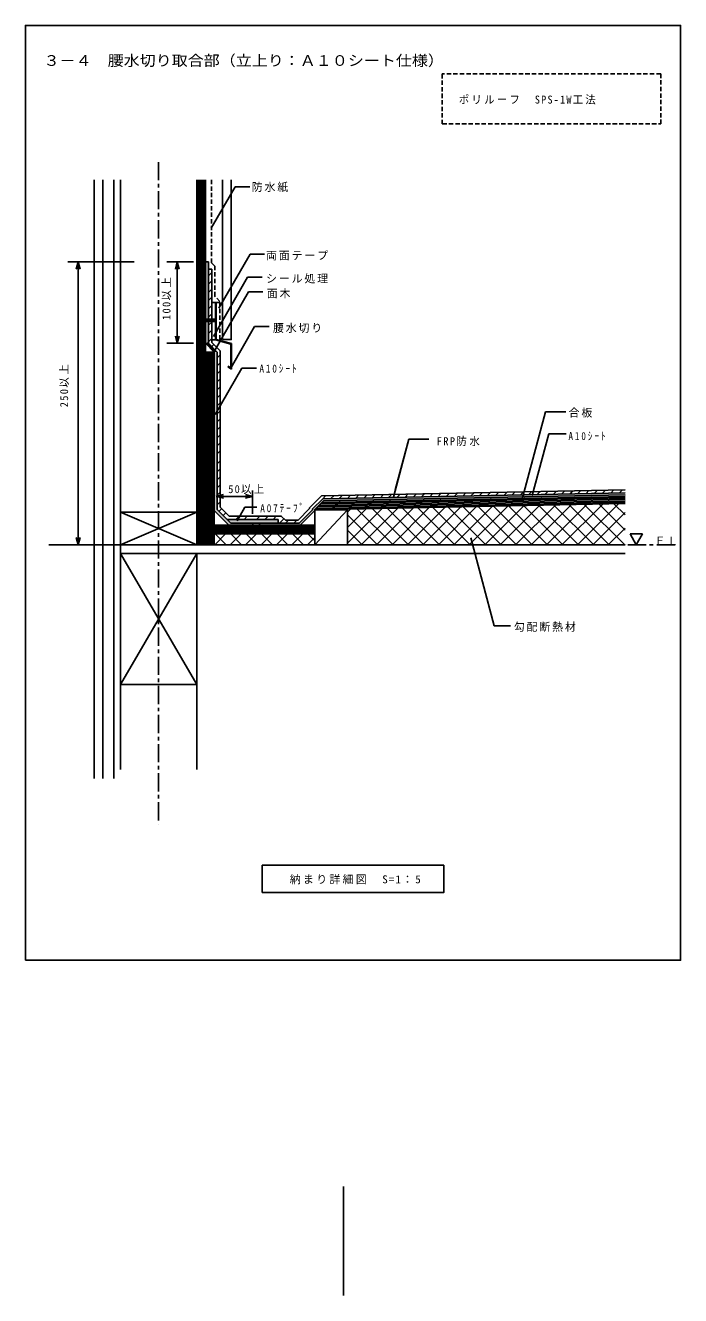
# Model space of a CAD drawing. Units: millimetres, scale not verified. Extents: x -444 to 456, y -1118 to 627.
import ezdxf
from ezdxf.enums import TextEntityAlignment as Align

# ---------------------------------------------------------------- set-up
doc = ezdxf.new("R2010")
doc.units = ezdxf.units.MM
doc.header["$LTSCALE"] = 5
doc.linetypes.add('CHAIN1', pattern=[8, 5, -1, 1, -1])
doc.linetypes.add('DASHED1', pattern=[1.8, 1.2, -0.6])
for name, color, linetype in [('0-0_境界寸法', 7, 'Continuous'), ('0-6', 7, 'CHAIN1'), ('A-0', 4, 'Continuous'), ('A-9', 7, 'DASHED1'), ('F-0', 2, 'Continuous')]:
    doc.layers.add(name, color=color, linetype=linetype)
doc.styles.add('ＭＳ ゴシック', font='')
doc.styles.get('ＭＳ ゴシック').set_extended_font_data('MS Gothic')

msp = doc.modelspace()

# ---------------------------------------------------------------- linework, layer by layer
at = {"layer": '0-0_境界寸法'}
for p, q in [((395.546, -86.505), (386.886, -71.505)), ((386.886, -71.505), (404.206, -71.505)), ((395.546, -86.505), (404.206, -71.505))]:
    msp.add_line(p, q, dxfattribs=at)
at = {"layer": '0-0_境界寸法', "color": 2}
for q in [(-118.67, -564.28), (131.331, -526.78)]:
    msp.add_line((-118.67, -526.78), q, dxfattribs=at)
msp.add_lwpolyline([(-118.67, -564.28), (131.331, -564.28), (131.331, -526.78)], dxfattribs=at)
at = {"layer": '0-6'}
msp.add_line((448.856, -86.505), (383.856, -86.505), dxfattribs=at)
at = {"layer": 'A-0', "linetype": 'CHAIN1'}
msp.add_line((-260.724, 439.664), (-260.724, -470.505), dxfattribs=at)
at = {"layer": 'A-0', "color": 7}
for p, q in [((-349.224, 415.426), (-349.224, -407.512)), ((-337.224, 415.426), (-337.224, -407.512)), ((-322.224, 415.426), (-322.224, -407.512)), ((-172.959, 195.52), (-172.959, 415.426)), ((-182.695, 223.619), (-208.224, 223.619)), ((-182.695, 223.019), (-208.224, 223.019)), ((-182.695, 222.419), (-208.224, 222.419)), ((-182.695, 221.819), (-208.224, 221.819)), ((-182.695, 221.219), (-208.224, 221.219)), ((-182.695, 220.619), (-208.224, 220.619)), ((-35.243, -23.249), (380.025, -14.853)), ((-35.243, -23.249), (-49.224, -37.23)), ((-33.975, -26.224), (-46.347, -38.425)), ((-46.309, -38.387), (-33.974, -26.222)), ((-46.309, -38.387), (-33.975, -26.224)), ((-33.974, -26.222), (380.025, -17.854)), ((380.025, -17.854), (-33.974, -26.222)), ((-49.224, -38.263), (-67.467, -56.505)), ((-66.224, -59.505), (-46.224, -39.505)), ((-66.224, -59.505), (-46.224, -39.505)), ((-46.224, -38.304), (-46.224, -71.505)), ((-46.224, -39.505), (-46.224, -38.387)), ((-46.224, -38.472), (-1.224, -38.472)), ((-46.224, -38.472), (-1.224, -38.472)), ((-1.224, -86.505), (-1.224, -38.472)), ((-1.224, -86.505), (-1.224, -38.472)), ((-164.085, -59.505), (-66.085, -59.505)), ((-121.886, -56.505), (-67.328, -56.505)), ((-121.886, -56.505), (-121.886, -59.505)), ((-361.51, -86.505), (-368.657, -86.505)), ((380.025, -86.505), (-260.724, -86.505)), ((381.776, -86.505), (381.727, -86.505)), ((380.025, -98.505), (-260.724, -98.505))]:
    msp.add_line(p, q, dxfattribs=at)
at = {"layer": 'A-0'}
for p, q in [((-313.224, -26.505), (-313.224, 415.426)), ((-206.224, -86.505), (-206.224, 415.426)), ((-204.224, -86.505), (-204.224, 415.426)), ((-202.223, -86.505), (-202.223, 415.426)), ((-200.223, -86.505), (-200.223, 415.426)), ((-198.224, -86.505), (-198.224, 415.426)), ((-188.384, 348.675), (-155.493, 405.646)), ((-155.493, 405.646), (-135.442, 405.646)), ((-313.224, -110.505), (-313.224, 400.426)), ((-294.089, 302.391), (-385.262, 302.391)), ((-371.155, 302.391), (-373.834, 292.391)), ((-371.155, 302.391), (-368.475, 292.391)), ((-371.155, 302.391), (-371.155, -86.505)), ((-212.62, 302.391), (-249.312, 302.391)), ((-235.04, 302.391), (-237.72, 292.391)), ((-235.04, 302.391), (-232.361, 292.391)), ((-235.04, 302.391), (-235.04, 190.495)), ((-177.928, 238.943), (-135.127, 313.075)), ((-135.127, 313.075), (-115.077, 313.075)), ((-192.224, 283.117), (-187.695, 287.646)), ((-185.314, 200.078), (-138.391, 281.348)), ((-138.391, 281.348), (-118.341, 281.348)), ((-192.224, 271.804), (-187.695, 276.332)), ((-192.224, 260.49), (-187.695, 265.018)), ((-192.224, 249.177), (-187.695, 253.705)), ((-182.695, 246.597), (-187.695, 246.597)), ((-184.605, 179.258), (-137.391, 261.032)), ((-181.695, 246.597), (-176.695, 246.597)), ((-137.391, 261.032), (-117.341, 261.032)), ((-192.224, 226.549), (-187.695, 231.077)), ((-191.696, 238.391), (-187.695, 242.391)), ((-191.696, 215.763), (-187.695, 219.763)), ((-161.224, 157.389), (-128.878, 213.413)), ((-128.878, 213.413), (-108.828, 213.413)), ((-235.04, 190.495), (-237.72, 200.495)), ((-235.04, 190.495), (-232.361, 200.495)), ((-192.224, 192.607), (-187.695, 197.136)), ((-191.696, 204.45), (-187.695, 208.449)), ((-182.695, 195.059), (-187.695, 195.059)), ((-212.62, 190.495), (-249.312, 190.495)), ((-194.224, 178.495), (-194.224, -86.505)), ((-192.224, 178.495), (-192.224, -86.505)), ((-190.224, 178.495), (-190.224, -86.505)), ((-188.223, 178.495), (-188.223, -86.505)), ((-187.623, 185.894), (-184.794, 188.723)), ((-186.223, 178.495), (-186.223, -86.505)), ((-180.224, 170.564), (-176.224, 174.564)), ((-180.224, 159.564), (-176.224, 163.564)), ((-182.867, 92.801), (-146.286, 156.159)), ((-180.224, 148.564), (-176.224, 152.564)), ((-180.224, 137.564), (-176.224, 141.564)), ((-146.286, 156.159), (-126.236, 156.159)), ((-180.224, 126.564), (-176.224, 130.564)), ((-180.224, 115.564), (-176.224, 119.564)), ((-180.224, 104.564), (-176.224, 108.564)), ((-180.224, 93.564), (-176.224, 97.564)), ((237.625, -26.734), (270.578, 96.249)), ((298.701, 96.249), (270.578, 96.249)), ((-180.224, 82.564), (-176.224, 86.564)), ((-180.224, 71.564), (-176.224, 75.564)), ((-180.224, 60.564), (-176.224, 64.564)), ((-180.224, 49.564), (-176.224, 53.564)), ((61.837, -20.935), (83.235, 58.922)), ((64.471, -11.105), (83.235, 58.922)), ((110.345, 58.922), (83.235, 58.922)), ((110.345, 58.922), (83.235, 58.922)), ((252.592, -18.729), (275.283, 65.956)), ((275.283, 65.956), (299.309, 65.956)), ((-180.224, 38.564), (-176.224, 42.564)), ((-180.224, 38.564), (-176.224, 42.564)), ((-184.226, 32.806), (-184.224, 32.808)), ((-180.224, 24.852), (-176.224, 28.851)), ((-180.224, 13.852), (-176.224, 17.851)), ((-180.224, 2.852), (-176.224, 6.851)), ((-181.524, -19.886), (-171.524, -17.207)), ((-180.2, -18.004), (-176.201, -14.005)), ((-179.654, -7.579), (-176.224, -4.149)), ((-131.524, -19.886), (-141.524, -17.207)), ((-131.524, -11.819), (-131.524, -43.819)), ((55.25, -21.511), (59.173, -17.435)), ((55.25, -21.511), (59.173, -17.435)), ((66.562, -21.294), (70.485, -17.217)), ((77.874, -21.076), (81.796, -17)), ((89.185, -20.859), (93.108, -16.783)), ((100.497, -20.642), (104.419, -16.566)), ((111.809, -20.425), (115.731, -16.349)), ((123.12, -20.208), (127.043, -16.132)), ((134.432, -19.991), (138.354, -15.914)), ((145.743, -19.773), (149.666, -15.697)), ((157.055, -19.556), (160.977, -15.48)), ((157.055, -19.556), (160.977, -15.48)), ((168.367, -19.338), (172.289, -15.263)), ((179.678, -19.121), (183.6, -15.046)), ((190.99, -18.904), (194.913, -14.828)), ((202.301, -18.687), (206.224, -14.611)), ((213.613, -18.47), (217.536, -14.394)), ((225.184, -17.984), (228.847, -14.177)), ((236.507, -17.755), (240.159, -13.959)), ((247.83, -17.526), (251.47, -13.742)), ((258.905, -17.554), (262.827, -13.478)), ((259.152, -17.297), (262.782, -13.525)), ((270.475, -17.068), (274.139, -13.261)), ((281.798, -16.839), (285.45, -13.044)), ((293.121, -16.61), (296.762, -12.827)), ((304.444, -16.381), (308.073, -12.61)), ((315.092, -16.166), (318.628, -12.491)), ((326.414, -15.937), (330.341, -11.857)), ((337.738, -15.709), (341.664, -11.628)), ((349.06, -15.479), (352.987, -11.399)), ((360.383, -15.25), (364.309, -11.17)), ((372.446, -15.027), (376.372, -10.947)), ((-208.224, -26.505), (-208.224, -86.505)), ((-181.524, -19.886), (-171.524, -22.565)), ((-181.524, -19.886), (-131.524, -19.886)), ((-180.224, -31.6), (-176.224, -27.6)), ((-142.045, -34.762), (-152.867, -53.507)), ((-142.045, -34.762), (-125.707, -34.762)), ((-131.524, -19.886), (-141.524, -22.565)), ((-44.183, -36.431), (380.025, -27.855)), ((-42.141, -34.389), (380.025, -25.855)), ((-40.1, -32.348), (380.025, -23.855)), ((-38.058, -30.306), (380.025, -21.855)), ((-36.016, -28.264), (380.025, -19.853)), ((-35.243, -23.249), (-31.32, -19.172)), ((-23.931, -23.031), (-20.008, -18.955)), ((-12.62, -22.814), (-8.697, -18.738)), ((-1.308, -22.596), (2.615, -18.52)), ((10.004, -22.379), (13.926, -18.303)), ((21.316, -22.162), (25.238, -18.086)), ((32.627, -21.945), (36.55, -17.869)), ((43.939, -21.728), (47.861, -17.652)), ((81.179, -86.505), (132.831, -34.853)), ((102.392, -86.505), (154.482, -34.415)), ((123.605, -86.505), (176.132, -33.977)), ((136.864, -34.771), (188.598, -86.505)), ((144.818, -86.505), (197.783, -33.539)), ((157.657, -34.351), (209.811, -86.505)), ((166.031, -86.505), (219.435, -33.102)), ((178.45, -33.93), (231.024, -86.505)), ((187.245, -86.505), (241.085, -32.665)), ((199.242, -33.51), (252.237, -86.505)), ((208.458, -86.505), (262.736, -32.227)), ((220.036, -33.09), (273.45, -86.505)), ((229.671, -86.505), (284.387, -31.789)), ((240.828, -32.669), (294.664, -86.505)), ((250.885, -86.505), (306.038, -31.351)), ((261.621, -32.249), (315.877, -86.505)), ((272.098, -86.505), (327.689, -30.913)), ((282.414, -31.829), (336.776, -86.19)), ((293.31, -86.505), (349.34, -30.476)), ((303.207, -31.409), (358.303, -86.505)), ((314.524, -86.505), (370.991, -30.038)), ((324, -30.988), (380.025, -87.014)), ((344.38, -30.576), (380.025, -66.221)), ((364.761, -30.164), (380.025, -45.428)), ((-313.224, -86.505), (-208.224, -41.505)), ((-313.224, -86.505), (-313.224, -41.505)), ((-177.635, -40.325), (-174.155, -36.845)), ((-171.978, -45.982), (-168.498, -42.503)), ((-154.703, -51.805), (-150.204, -47.305)), ((-143.389, -51.805), (-138.89, -47.305)), ((-125.721, -51.305), (-121.721, -47.305)), ((-114.407, -51.305), (-110.408, -47.305)), ((-103.094, -51.305), (-99.094, -47.305)), ((-94.556, -56.613), (-88.566, -50.624)), ((-1.224, -38.472), (-46.224, -86.505)), ((-1.224, -38.472), (-46.224, -86.505)), ((-1.224, -84.055), (46.227, -36.603)), ((-1.224, -62.842), (24.576, -37.041)), ((-1.224, -41.629), (2.926, -37.479)), ((-1.224, -45.175), (40.105, -86.505)), ((12.107, -37.293), (61.319, -86.505)), ((17.539, -86.505), (67.878, -36.166)), ((32.9, -36.873), (82.532, -86.505)), ((38.752, -86.505), (89.529, -35.728)), ((53.692, -36.453), (103.745, -86.505)), ((59.965, -86.505), (111.18, -35.291)), ((74.486, -36.033), (124.958, -86.505)), ((95.278, -35.612), (146.171, -86.505)), ((116.071, -35.191), (167.385, -86.505)), ((335.737, -86.505), (380.025, -42.217)), ((-46.224, -61.505), (-184.224, -61.505)), ((-46.224, -63.505), (-184.224, -63.505)), ((-46.224, -65.505), (-184.224, -65.505)), ((-46.224, -67.505), (-184.224, -67.505)), ((-46.224, -69.505), (-184.224, -69.505)), ((-86.269, -56.505), (-82.269, -52.505)), ((-74.817, -56.505), (-70.817, -52.505)), ((-1.224, -66.388), (18.892, -86.505)), ((356.95, -86.505), (380.025, -63.43)), ((-260.724, -86.505), (-411.541, -86.505)), ((-371.155, -86.505), (-373.834, -76.505)), ((-371.155, -86.505), (-368.475, -76.505)), ((-313.224, -95.505), (-313.224, -71.505)), ((-313.224, -95.505), (-313.224, -71.505)), ((-183.62, -86.505), (-168.62, -71.505)), ((-182.852, -71.505), (-167.852, -86.505)), ((-162.407, -86.505), (-147.407, -71.505)), ((-161.639, -71.505), (-146.639, -86.505)), ((-141.194, -86.505), (-126.194, -71.505)), ((-140.426, -71.505), (-125.426, -86.505)), ((-119.981, -86.505), (-104.981, -71.505)), ((-119.213, -71.505), (-104.213, -86.505)), ((-98.767, -86.505), (-83.767, -71.505)), ((-98, -71.505), (-83, -86.505)), ((-77.554, -86.505), (-62.554, -71.505)), ((-76.787, -71.505), (-61.787, -86.505)), ((-56.341, -86.505), (-46.224, -76.388)), ((-55.573, -71.505), (-46.224, -80.854)), ((168.058, -77.086), (200.371, -197.68)), ((-208.224, -98.505), (-313.224, -278.505)), ((-208.224, -278.505), (-313.224, -98.505)), ((200.371, -197.68), (222.694, -197.68)), ((-313.224, -395.512), (-313.224, -278.505)), ((-208.224, -278.505), (-208.224, -395.512))]:
    msp.add_line(p, q, dxfattribs=at)
at = {"layer": 'A-0', "color": 3}
for p, q in [((-196.224, -86.505), (-196.224, 415.426)), ((-182.695, 246.597), (-181.695, 246.597)), ((-182.695, 246.597), (-182.695, 195.059)), ((-181.695, 246.597), (-181.695, 195.826)), ((-161.552, 189.393), (-182.695, 195.059)), ((-160.552, 190.161), (-181.695, 195.826)), ((-184.224, 178.495), (-196.224, 178.495)), ((-184.224, -86.505), (-184.224, 178.495)), ((-161.552, 189.393), (-161.552, 156.893)), ((-160.552, 190.161), (-160.552, 155.161)), ((-160.552, 155.161), (-165.764, 158.17)), ((-161.552, 156.893), (-165.495, 159.17)), ((-35.243, -23.249), (380.025, -14.853)), ((-49.224, -37.23), (-35.243, -23.249)), ((-46.224, -38.472), (-33.974, -26.222)), ((-46.224, -38.472), (380.025, -29.856)), ((-33.975, -26.224), (380.025, -17.854)), ((-67.467, -56.505), (-49.224, -38.263)), ((-49.224, -37.23), (-49.224, -38.263)), ((-46.224, -71.505), (-46.224, -39.505)), ((-46.224, -59.505), (-164.085, -59.505)), ((-313.224, -71.505), (-313.224, -86.505)), ((-313.224, -71.505), (-313.224, -86.505)), ((-260.724, -86.505), (-208.224, -86.505)), ((-184.224, -71.505), (-46.224, -71.505)), ((-46.224, -86.505), (-184.224, -86.505)), ((-182.852, -71.505), (-46.224, -71.505)), ((-46.224, -71.505), (-46.224, -86.505)), ((-313.224, -278.505), (-313.224, -98.505)), ((-208.224, -278.505), (-208.224, -98.505)), ((-313.224, -278.505), (-208.224, -278.505))]:
    msp.add_line(p, q, dxfattribs=at)
at = {"layer": 'A-0', "color": 2}
for p, q in [((-187.695, 292.391), (-192.224, 292.391)), ((-187.695, 191.624), (-187.695, 292.391)), ((-184.224, 178.495), (-196.224, 190.495)), ((-192.224, 190.495), (-180.224, 178.495)), ((-187.695, 191.624), (-176.224, 180.152)), ((-180.224, 178.495), (-180.224, -37.736)), ((-176.224, 0.45), (-176.224, 180.152)), ((-176.224, -34.777), (-176.224, 1.926)), ((-36.933, -19.282), (380.025, -10.853)), ((-163.696, -47.305), (-176.224, -34.777)), ((-53.224, -35.573), (-36.933, -19.282)), ((-164.085, -59.505), (-184.224, -39.505)), ((-161.267, -56.667), (-180.276, -37.789)), ((-166.472, -51.505), (-96.455, -51.505)), ((-128.884, -47.305), (-163.557, -47.305)), ((-92.055, -47.305), (-128.884, -47.305)), ((-96.455, -51.505), (-96.455, -56.505)), ((-92.055, -47.413), (-86.405, -52.613)), ((-69.124, -52.505), (-53.224, -36.605)), ((-53.224, -35.573), (-53.224, -36.605)), ((-161.317, -56.505), (-96.455, -56.505)), ((-131.386, -56.505), (-131.386, -59.505)), ((-68.985, -52.505), (-86.523, -52.505)), ((-6.588, -1118.427), (-6.588, -968.428))]:
    msp.add_line(p, q, dxfattribs=at)
at = {"layer": 'A-0', "color": 3, "linetype": 'DASHED1'}
for p, q in [((-183.695, 255.107), (-183.695, 296.646)), ((-176.695, 248.107), (-183.695, 255.107)), ((-176.695, 195.85), (-176.695, 248.107))]:
    msp.add_line(p, q, dxfattribs=at)
at = {"layer": 'A-0', "color": 7, "linetype": 'CHAIN1'}
msp.add_line((-260.724, -86.505), (-411.541, -86.505), dxfattribs=at)
at = {"layer": 'A-0'}
for points in [[(-208.224, -86.505), (-208.224, 415.27), (-208.224, 415.422), (-208.224, 415.426)], [(-208.224, -41.505), (-313.224, -41.505), (-208.224, -86.505)]]:
    msp.add_lwpolyline(points, dxfattribs=at)
at = {"layer": 'A-0', "color": 3, "linetype": 'DASHED1'}
for points in [[(-183.695, 296.646), (-188.224, 301.174), (-188.224, 415.426)], [(-182.695, 246.597), (-181.695, 246.597), (-176.695, 246.597)]]:
    msp.add_lwpolyline(points, dxfattribs=at)
at = {"layer": 'A-0', "color": 7}
for points in [[(-172.959, 195.52), (-160.959, 195.52), (-160.959, 415.426)], [(-46.224, -38.472), (-33.975, -26.224), (-33.974, -26.222)]]:
    msp.add_lwpolyline(points, dxfattribs=at)
at = {"layer": 'A-0', "color": 2}
msp.add_lwpolyline([(-192.224, 190.495), (-192.224, 302.391), (-196.224, 302.391)], dxfattribs=at)
at = {"layer": 'A-0', "color": 3}
for points in [[(-46.224, -38.472), (-1.224, -38.472), (-1.224, -86.505), (-46.224, -86.505)], [(-164.085, -59.505), (-164.291, -59.505), (-184.224, -59.505)]]:
    msp.add_lwpolyline(points, dxfattribs=at)
at = {"layer": 'A-0', "color": 7}
for points in [[(-196.224, 190.495), (-192.224, 192.607), (-196.224, 302.391), (-192.224, 302.391)], [(-196.224, 190.495), (-192.224, 190.495), (-192.224, 192.607)], [(-184.224, 178.495), (-180.224, 178.495), (-196.224, 190.495), (-192.224, 190.495)], [(-184.224, -39.505), (-180.224, -37.736), (-184.224, 178.495), (-180.224, 178.495)], [(-35.243, -23.249), (-33.974, -26.222), (380.025, -14.853), (380.025, -17.854)], [(-66.224, -59.505), (-35.243, -23.249), (-67.467, -56.505)], [(-66.224, -59.505), (-33.975, -26.224), (-35.243, -23.249)], [(-184.224, -39.505), (-164.085, -59.505), (-180.276, -37.789), (-161.371, -56.563)], [(-164.085, -59.505), (-131.386, -59.505), (-131.386, -56.505)], [(-164.085, -59.505), (-131.386, -56.505), (-161.317, -56.505)], [(-121.886, -56.505), (-121.886, -59.505), (-67.328, -56.505), (-66.085, -59.505)]]:
    msp.add_solid(points, dxfattribs=at)
at = {"layer": 'A-0', "color": 9}
msp.add_solid([(-166.472, -51.505), (-161.371, -56.563), (-96.455, -51.505), (-96.455, -56.505)], dxfattribs=at)
at = {"layer": 'A-9'}
for p, q in [((429.032, 560.675), (129.032, 560.675)), ((129.032, 560.675), (129.032, 492.037)), ((429.032, 492.037), (429.032, 560.675)), ((129.032, 492.037), (429.032, 492.037))]:
    msp.add_line(p, q, dxfattribs=at)
at = {"layer": 'A-9', "color": 3, "linetype": 'Continuous'}
for p, q in [((-313.224, -86.505), (380.025, -86.505)), ((380.025, -98.505), (-313.224, -98.505))]:
    msp.add_line(p, q, dxfattribs=at)
at = {"layer": 'F-0'}
msp.add_lwpolyline([(-443.669, -657.534), (-443.669, 627.466), (456.331, 627.466), (456.331, -657.534)], close=True, dxfattribs=at)

# ---------------------------------------------------------------- texts
at = {"layer": '0-0_境界寸法', "style": 'ＭＳ ゴシック', "width": 1.1}
msp.add_text('３－４\u3000腰水切り取合部（立上り：Ａ１０シート仕様）', height=14.66, dxfattribs=at).set_placement((-418.669, 567.465), align=Align.BOTTOM_LEFT)
at = {"layer": '0-0_境界寸法', "char_height": 11, "attachment_point": 7, "style": 'ＭＳ ゴシック'}
for s, insert in [('\\T1.17;ＦＬ', (420.546, -86.505)), ('\\T1.21;納まり詳細図\u3000S=1：5', (-80.544, -553.03))]:
    msp.add_mtext(s, dxfattribs=dict(at, insert=insert))
at = {"layer": 'A-0', "color": 7, "char_height": 11, "attachment_point": 7, "style": 'ＭＳ ゴシック'}
for s, insert in [('\\T1.17;防水紙', (-132.781, 398.273)), ('\\T1.17;両面テープ', (-113.137, 304.433)), ('\\T1.17;シール処理', (-113.137, 272.706)), ('\\T1.17;面木', (-112.137, 252.39)), ('\\T1.17;腰水切り', (-103.623, 204.771)), ('\\T1.39;\\W0.85;A10ｼｰﾄ', (-122.24, 149.831)), ('\\T1.17;合板', (302.599, 88.433)), ('\\T1.26;\\W0.95;FRP防水', (121.429, 49.141)), ('\\T1.26;\\W0.95;FRP防水', (121.429, 49.141)), ('\\T1.39;\\W0.85;A10ｼｰﾄ', (302.261, 57.072)), ('\\T1.24;\\W0.95;50以上', (-165.105, -16.663)), ('\\T1.39;\\W0.85;A07ﾃｰﾌﾟ', (-121.09, -42.209)), ('\\T1.17;勾配断熱材', (227.199, -206.094))]:
    msp.add_mtext(s, dxfattribs=dict(at, insert=insert))
at = {"layer": 'A-0', "color": 7, "char_height": 11, "attachment_point": 7, "rotation": 90, "style": 'ＭＳ ゴシック'}
for s, insert in [('\\T1.26;\\W0.95;100以上', (-243.153, 222.522)), ('\\T1.26;\\W0.95;250以上', (-383.775, 102.633))]:
    msp.add_mtext(s, dxfattribs=dict(at, insert=insert))
at = {"layer": 'A-9', "insert": (151.703, 518.715), "char_height": 11, "attachment_point": 7, "style": 'ＭＳ ゴシック'}
msp.add_mtext('\\T1.22;\\W0.95;ポリルーフ\u3000SPS-1W工法', dxfattribs=at)

doc.saveas('drawing.dxf')
